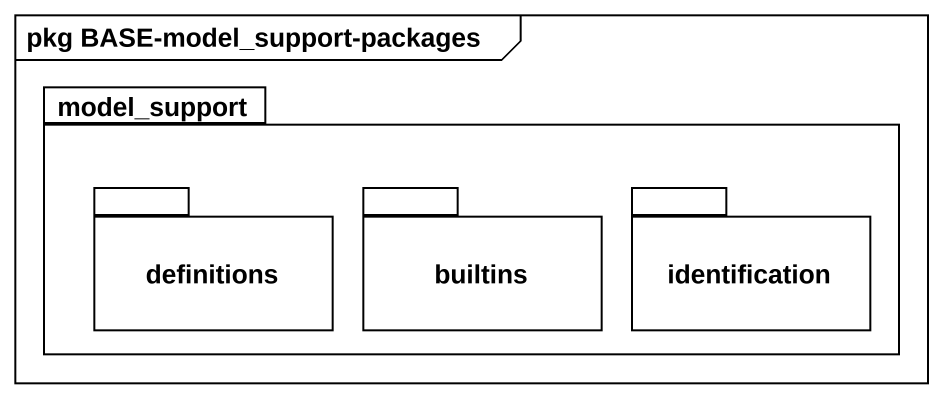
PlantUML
@startuml
mainframe pkg BASE-model_support-packages
package model_support {
  package definitions {
  }
  package builtins {
  }
  package identification {
  }
}
@enduml
